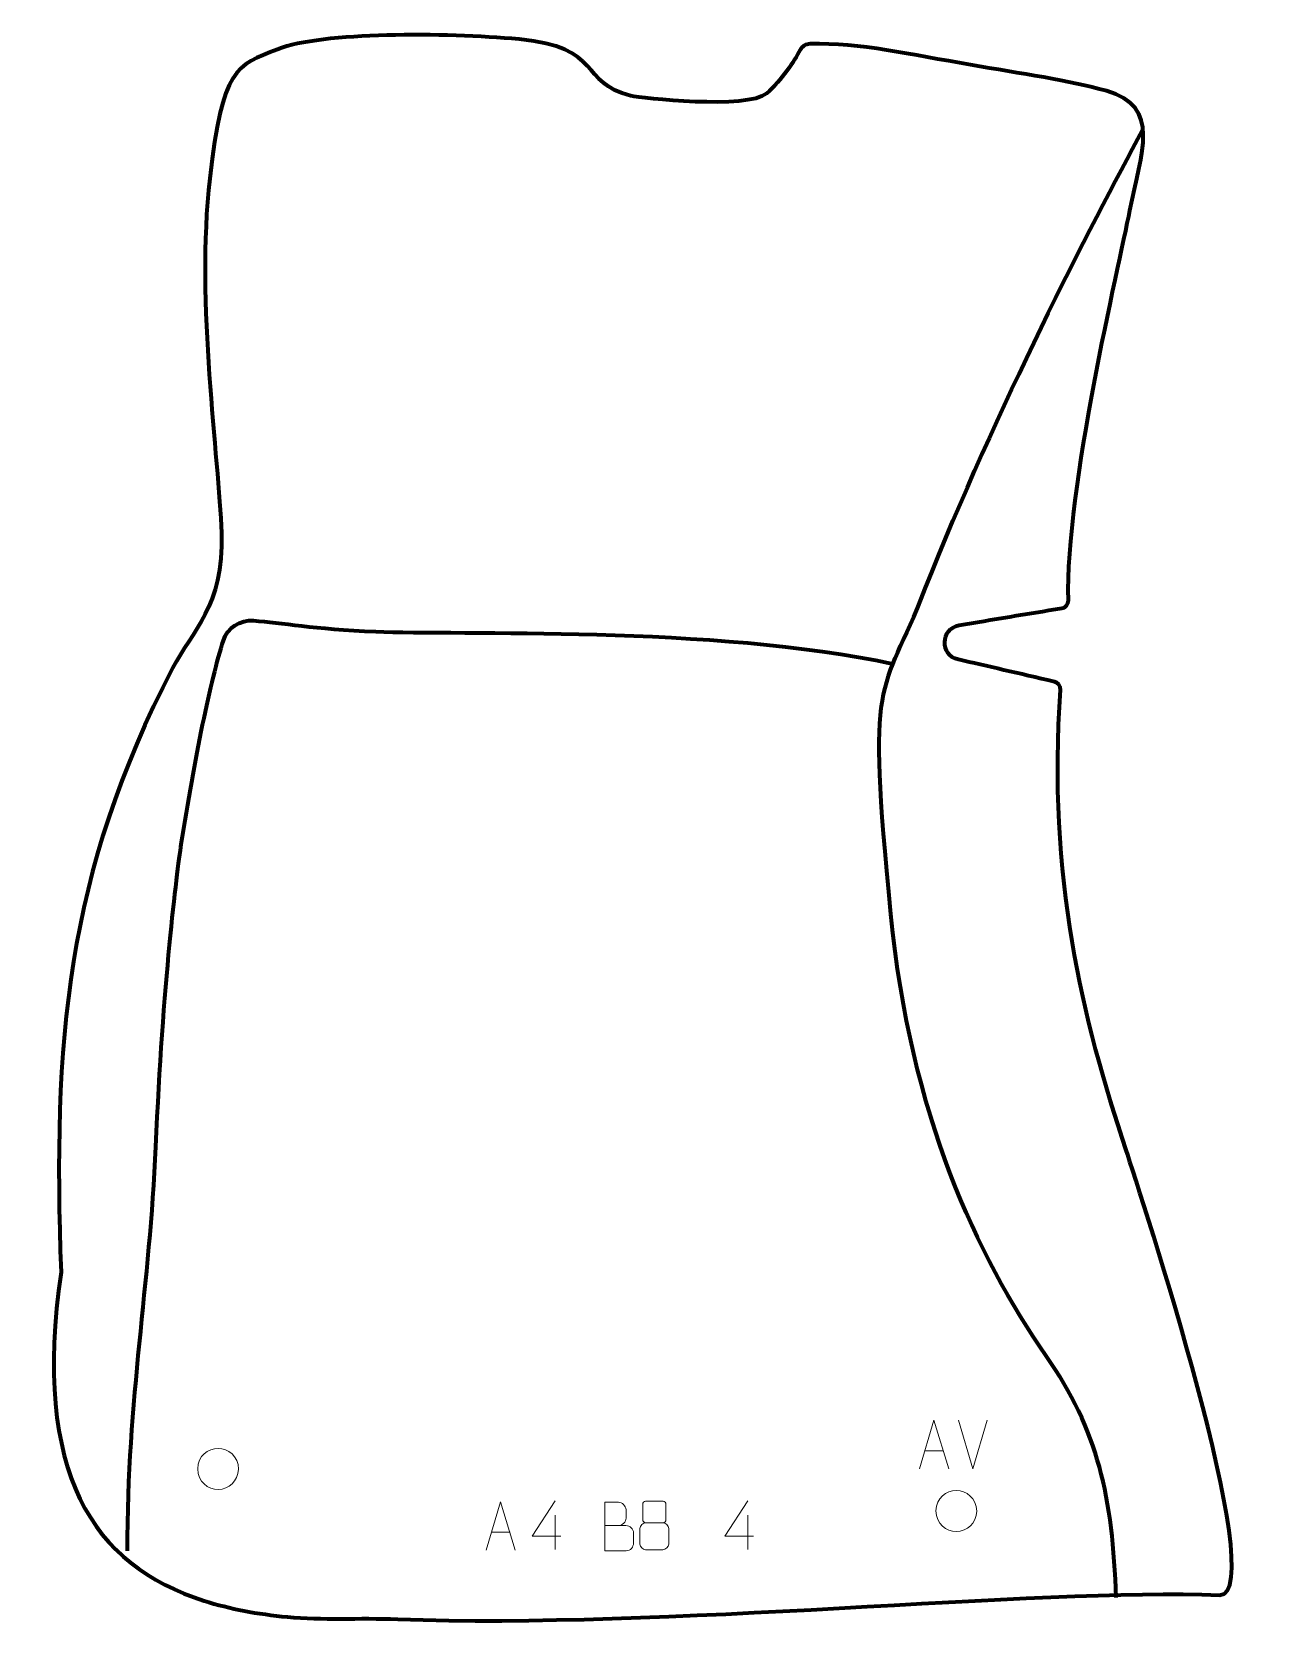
# Model space of a CAD drawing. Header units: millimetres. Extents: x -314 to 324, y -373 to 448.
import ezdxf

# ---------------------------------------------------------------- set-up
doc = ezdxf.new("R2010")
doc.units = ezdxf.units.MM
doc.header["$MEASUREMENT"] = 0
for name, color, linetype in [('layer 1', 7, 'Continuous'), ('layer 2', 7, 'Continuous'), ('layer 3', 7, 'Continuous')]:
    doc.layers.add(name, color=color, linetype=linetype)

msp = doc.modelspace()

# ---------------------------------------------------------------- linework, layer by layer
at = {"layer": 'layer 1', "color": 250, "lineweight": 9}
for points, knots in [([(142.561, -290.7527), (142.561, -290.7527), (149.932, -265.7992), (149.932, -265.7992), (149.932, -265.7992), (149.932, -265.7992), (157.5019, -290.7527), (157.5019, -290.7527)], [0, 0, 0, 0, 0.33333333, 0.33333333, 0.33333333, 0.33333333, 1, 1, 1, 1]), ([(-228.6706, -290.7098), (-228.5999, -284.0694), (-223.3259, -280.2234), (-218.1706, -280.3204), (-218.1706, -280.3204), (-213.0153, -280.2234), (-207.7413, -284.2868), (-207.6706, -290.9272), (-207.6706, -290.9272), (-208.0408, -297.2565), (-212.4827, -301.2872), (-218.1706, -301.3166), (-218.1706, -301.3166), (-223.3259, -301.4136), (-228.5999, -297.3502), (-228.6706, -290.7098)], [0, 0, 0, 0, 0.2, 0.2, 0.2, 0.2, 0.4, 0.4, 0.4, 0.4, 0.6, 0.6, 0.6, 0.6, 1, 1, 1, 1]), ([(150.8772, -312.3256), (150.9479, -305.6852), (156.2219, -301.8392), (161.3772, -301.9362), (161.3772, -301.9362), (166.5325, -301.8392), (171.8065, -305.9026), (171.8772, -312.543), (171.8772, -312.543), (171.507, -318.8723), (167.0651, -322.903), (161.3772, -322.9324), (161.3772, -322.9324), (156.2219, -323.0294), (150.9479, -318.966), (150.8772, -312.3256)], [0, 0, 0, 0, 0.2, 0.2, 0.2, 0.2, 0.4, 0.4, 0.4, 0.4, 0.6, 0.6, 0.6, 0.6, 1, 1, 1, 1]), ([(-80.2936, -332.6078), (-80.2936, -332.6078), (-72.9226, -307.6543), (-72.9226, -307.6543), (-72.9226, -307.6543), (-72.9226, -307.6543), (-65.3527, -332.6078), (-65.3527, -332.6078)], [0, 0, 0, 0, 0.33333333, 0.33333333, 0.33333333, 0.33333333, 1, 1, 1, 1]), ([(-41.879, -325.2871), (-41.879, -325.2871), (-56.7007, -325.2871), (-56.7007, -325.2871), (-56.7007, -325.2871), (-56.7007, -325.2871), (-44.8231, -307.2166), (-44.8231, -307.2166)], [0, 0, 0, 0, 0.33333333, 0.33333333, 0.33333333, 0.33333333, 1, 1, 1, 1]), ([(-19.3346, -319.9049), (-15.696, -319.9045), (-12.1089, -319.9045), (-8.4695, -319.9049), (-8.4695, -319.9049), (-6.4941, -319.9222), (-4.5705, -321.6583), (-4.5705, -323.7079), (-4.5705, -323.7079), (-4.5709, -324.8365), (-4.5709, -327.8859), (-4.5705, -329.0148), (-4.5705, -329.0148), (-4.5529, -330.8727), (-6.095, -332.8866), (-8.4165, -332.8697), (-8.4165, -332.8697), (-12.0563, -332.8693), (-15.6957, -332.8693), (-19.3346, -332.8697), (-19.3346, -332.8697), (-19.3346, -324.5514), (-19.3346, -316.2336), (-19.3346, -307.9161), (-19.3346, -307.9161), (-16.9609, -307.9161), (-14.5868, -307.9161), (-12.2126, -307.9161), (-12.2126, -307.9161), (-10.5318, -307.8985), (-8.435, -309.809), (-8.4173, -311.7714), (-8.4173, -311.7714), (-8.4177, -313.8375), (-8.4177, -313.9835), (-8.4173, -316.05), (-8.4173, -316.05), (-8.4, -318.1161), (-10.2545, -319.9222), (-12.2645, -319.9049)], [0, 0, 0, 0, 0.09090909, 0.09090909, 0.09090909, 0.09090909, 0.18181818, 0.18181818, 0.18181818, 0.18181818, 0.27272727, 0.27272727, 0.27272727, 0.27272727, 0.36363636, 0.36363636, 0.36363636, 0.36363636, 0.45454545, 0.45454545, 0.45454545, 0.45454545, 0.54545455, 0.54545455, 0.54545455, 0.54545455, 0.63636364, 0.63636364, 0.63636364, 0.63636364, 0.72727273, 0.72727273, 0.72727273, 0.72727273, 0.81818182, 0.81818182, 0.81818182, 0.81818182, 1, 1, 1, 1]), ([(0.1445, -308.8937), (0.1445, -311.1067), (0.1445, -314.789), (0.1445, -317.0023), (0.1445, -317.0023), (0.1595, -317.5097), (0.9669, -318.4411), (1.667, -318.4399), (1.667, -318.4399), (4.6369, -318.4397), (7.6071, -318.5246), (10.5775, -318.5249), (10.5775, -318.5249), (11.3746, -318.5207), (12.0953, -317.7304), (12.0927, -317.0097), (12.0927, -317.0097), (12.0924, -314.7937), (12.0924, -311.109), (12.0927, -308.8937), (12.0927, -308.8937), (12.0742, -308.1829), (11.4628, -307.4225), (10.6289, -307.4299), (10.6289, -307.4299), (7.6118, -307.4302), (4.5949, -307.4302), (1.5783, -307.4299), (1.5783, -307.4299), (0.9519, -307.4223), (0.1278, -308.1333), (0.1445, -308.8937)], [0, 0, 0, 0, 0.11111111, 0.11111111, 0.11111111, 0.11111111, 0.22222222, 0.22222222, 0.22222222, 0.22222222, 0.33333333, 0.33333333, 0.33333333, 0.33333333, 0.44444444, 0.44444444, 0.44444444, 0.44444444, 0.55555556, 0.55555556, 0.55555556, 0.55555556, 0.66666667, 0.66666667, 0.66666667, 0.66666667, 0.77777778, 0.77777778, 0.77777778, 0.77777778, 1, 1, 1, 1]), ([(57.121, -325.2871), (57.121, -325.2871), (42.2993, -325.2871), (42.2993, -325.2871), (42.2993, -325.2871), (42.2993, -325.2871), (54.1769, -307.2166), (54.1769, -307.2166)], [0, 0, 0, 0, 0.33333333, 0.33333333, 0.33333333, 0.33333333, 1, 1, 1, 1]), ([(-1.3143, -321.4119), (-1.3143, -324.5827), (-1.3143, -326.2848), (-1.3143, -329.4562), (-1.3143, -329.4562), (-1.3228, -330.6781), (0.3751, -332.3708), (1.6277, -332.3793), (1.6277, -332.3793), (4.6108, -332.379), (7.5941, -332.379), (10.5775, -332.3793), (10.5775, -332.3793), (11.9008, -332.3676), (13.5212, -330.746), (13.5101, -329.4468), (13.5101, -329.4468), (13.5098, -326.2786), (13.5098, -324.5798), (13.5101, -321.4119), (13.5101, -321.4119), (13.4404, -320.0315), (11.8626, -318.4529), (10.5572, -318.459), (10.5572, -318.459), (7.5806, -318.4593), (4.604, -318.4593), (1.6277, -318.459), (1.6277, -318.459), (0.5482, -318.4526), (-1.2981, -320.0315), (-1.3143, -321.4119)], [0, 0, 0, 0, 0.11111111, 0.11111111, 0.11111111, 0.11111111, 0.22222222, 0.22222222, 0.22222222, 0.22222222, 0.33333333, 0.33333333, 0.33333333, 0.33333333, 0.44444444, 0.44444444, 0.44444444, 0.44444444, 0.55555556, 0.55555556, 0.55555556, 0.55555556, 0.66666667, 0.66666667, 0.66666667, 0.66666667, 0.77777778, 0.77777778, 0.77777778, 0.77777778, 1, 1, 1, 1])]:
    msp.add_open_spline(points, degree=3, knots=knots, dxfattribs=at)
for points in [[(169.9205, -290.76), (169.9205, -290.76), (162.5987, -265.8064), (162.5987, -265.8064)], [(177.2424, -265.8064), (177.2424, -265.8064), (169.9206, -290.76), (169.9206, -290.76)], [(145.2836, -281.5033), (145.2836, -281.5033), (154.7793, -281.5033), (154.7793, -281.5033)], [(-44.8231, -314.526), (-44.8231, -314.526), (-44.8231, -332.1907), (-44.8231, -332.1907)], [(54.1769, -314.526), (54.1769, -314.526), (54.1769, -332.1907), (54.1769, -332.1907)], [(-77.571, -323.3584), (-77.571, -323.3584), (-68.0753, -323.3584), (-68.0753, -323.3584)]]:
    msp.add_open_spline(points, degree=3, dxfattribs=at)
at = {"layer": 'layer 2', "color": 230, "lineweight": 200}
msp.add_open_spline([(-298.9272, -189.5957), (-303.2643, -71.5643), (-296.5812, 14.6461), (-241.5998, 120.9267), (-241.5998, 120.9267), (-231.5354, 140.3814), (-215.3034, 152.2058), (-216.4986, 190.4487), (-216.4986, 190.4487), (-217.6938, 228.6912), (-229.8674, 308.6416), (-222.475, 372.6986), (-222.475, 372.6986), (-215.901, 429.6641), (-209.092, 430.5482), (-187.6124, 439.0254), (-187.6124, 439.0254), (-164.902, 447.9884), (-101.8243, 447.7591), (-63.3821, 444.2144), (-63.3821, 444.2144), (-20.0723, 440.2206), (-32.5895, 421.6522), (-5.928, 415.124), (-5.928, 415.124), (-1.0473, 413.9288), (54.2347, 407.9535), (63.7975, 416.3189), (63.7975, 416.3189), (71.747, 423.2735), (77.9068, 432.9086), (81.0744, 438.7107), (81.0744, 438.7107), (82.1084, 440.6041), (84.072, 441.7922), (86.2292, 441.8427), (86.2292, 441.8427), (111.9996, 442.4428), (137.6797, 436.3845), (168.7189, 431.0346), (168.7189, 431.0346), (194.5027, 426.5907), (219.9581, 423.0142), (238.6232, 417.6704), (238.6232, 417.6704), (266.9971, 409.5469), (256.6375, 386.4421), (250.6614, 356.1664), (250.6614, 356.1664), (244.8067, 326.5101), (217.5433, 213.1432), (219.0525, 155.7262), (219.0525, 155.7262), (219.1058, 153.7122), (217.6583, 151.9747), (215.6665, 151.6682), (215.6665, 151.6682), (198.1522, 148.9715), (179.2782, 145.7902), (162.9086, 142.938), (162.9086, 142.938), (153.2252, 141.251), (152.8689, 127.4835), (162.4528, 125.3005), (162.4528, 125.3005), (176.8903, 122.0122), (193.9107, 118.1102), (211.8692, 113.9407), (211.8692, 113.9407), (213.7802, 113.4969), (215.0919, 111.7319), (214.9564, 109.7751), (214.9564, 109.7751), (208.2505, 13.0868), (226.3116, -59.1331), (248.7112, -126.8876), (248.7112, -126.8876), (255.5754, -147.6504), (323.7596, -354.9479), (296.8442, -355.6154), (296.8442, -355.6154), (202.2813, -351.9957), (10.469, -373.118), (-125.7212, -368.0246), (-125.7212, -368.0246), (-145.8353, -367.2724), (-164.8731, -368.6079), (-182.4849, -366.8929), (-182.4849, -366.8929), (-197.9393, -365.3879), (-212.2944, -362.7274), (-225.3103, -358.5814), (-225.3103, -358.5814), (-282.5548, -340.3469), (-313.895, -293.3772), (-298.9272, -189.5957)], degree=3, knots=[0, 0, 0, 0, 0.04, 0.04, 0.04, 0.04, 0.08, 0.08, 0.08, 0.08, 0.12, 0.12, 0.12, 0.12, 0.16, 0.16, 0.16, 0.16, 0.2, 0.2, 0.2, 0.2, 0.24, 0.24, 0.24, 0.24, 0.28, 0.28, 0.28, 0.28, 0.32, 0.32, 0.32, 0.32, 0.36, 0.36, 0.36, 0.36, 0.4, 0.4, 0.4, 0.4, 0.44, 0.44, 0.44, 0.44, 0.48, 0.48, 0.48, 0.48, 0.52, 0.52, 0.52, 0.52, 0.56, 0.56, 0.56, 0.56, 0.6, 0.6, 0.6, 0.6, 0.64, 0.64, 0.64, 0.64, 0.68, 0.68, 0.68, 0.68, 0.72, 0.72, 0.72, 0.72, 0.76, 0.76, 0.76, 0.76, 0.8, 0.8, 0.8, 0.8, 0.84, 0.84, 0.84, 0.84, 0.88, 0.88, 0.88, 0.88, 0.92, 0.92, 0.92, 0.92, 1, 1, 1, 1], dxfattribs=at)
at = {"layer": 'layer 3', "color": 142, "lineweight": 200}
for points, knots in [([(243.5959, -356.9761), (241.8958, -305.1657), (234.2494, -271.0179), (207.6309, -232.6512), (207.6309, -232.6512), (171.9714, -181.2539), (137.9054, -108.9383), (127.7454, -5.5459), (127.7454, -5.5459), (115.256, 121.5525), (122.7088, 104.077), (145.4753, 161.795), (145.4753, 161.795), (182.161, 254.7995), (230.1811, 347.9085), (257.3789, 397.7687)], [0, 0, 0, 0, 0.2, 0.2, 0.2, 0.2, 0.4, 0.4, 0.4, 0.4, 0.6, 0.6, 0.6, 0.6, 1, 1, 1, 1]), ([(-264.7661, -332.9775), (-264.7661, -254.1666), (-253.1914, -196.5506), (-250.1476, -125.1272), (-250.1476, -125.1272), (-246.58, -41.4046), (-239.3364, 15.9021), (-237.0966, 30.325), (-237.0966, 30.325), (-230.3145, 74), (-221.8023, 115.4471), (-215.4555, 135.0499), (-215.4555, 135.0499), (-213.3092, 141.6793), (-206.884, 145.943), (-199.9386, 145.3778), (-199.9386, 145.3778), (-185.4006, 144.195), (-169.4674, 141.1138), (-137.0118, 139.6822), (-137.0118, 139.6822), (-96.3718, 137.8891), (36.7954, 142.9126), (128.8327, 123.1902)], [0, 0, 0, 0, 0.14285714, 0.14285714, 0.14285714, 0.14285714, 0.28571429, 0.28571429, 0.28571429, 0.28571429, 0.42857143, 0.42857143, 0.42857143, 0.42857143, 0.57142857, 0.57142857, 0.57142857, 0.57142857, 0.71428571, 0.71428571, 0.71428571, 0.71428571, 1, 1, 1, 1])]:
    msp.add_open_spline(points, degree=3, knots=knots, dxfattribs=at)

doc.saveas('drawing.dxf')
